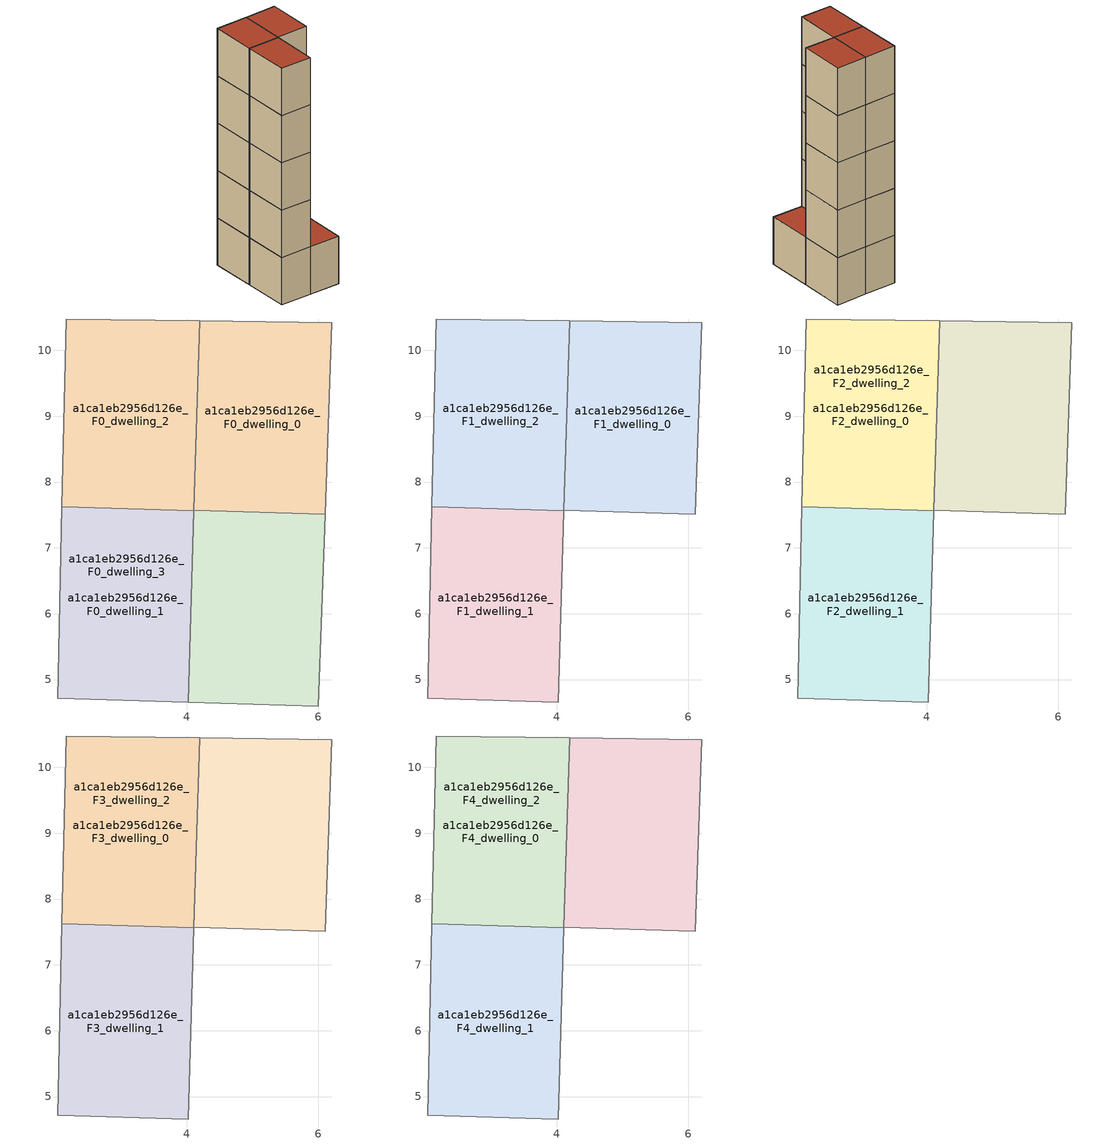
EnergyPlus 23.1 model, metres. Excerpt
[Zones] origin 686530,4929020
a1ca1eb2956d126e_F0_dwelling_0
 floor ground (EU_floor_Construction): 4.11,7.57 4.19,10.45 2.17,10.48 2.1,7.62 z0; 6,4.6 6.1,7.51 4.11,7.57 4.02,4.66 z0; 6.1,7.51 6.21,10.42 4.19,10.45 4.11,7.57 z0
 wall adiabatic (EU_wall_Construction): 2.1,7.62 2.17,10.48 4.19,10.45 4.11,7.56 z0:3
 wall to a1ca1eb2956d126e_F0_dwelling_1 (EU_wall_Construction): 4.11,7.56 2.1,7.62 z0:3
 ceiling adiabatic (EU_floor_Construction): 4.19,10.45 4.15,8.98 2.17,10.48 z3; 6.1,7.51 4.11,7.57 4.15,8.98 z3; 4.15,8.98 4.11,7.56 2.1,7.62 2.17,10.48 z3; 6.21,10.42 6.1,7.51 4.15,8.98 4.19,10.45 z3
a1ca1eb2956d126e_F0_dwelling_1
 floor ground (EU_floor_Construction): 6,4.6 6.1,7.51 4.11,7.57 4.11,7.56 4.02,4.66 z0; 4.02,4.66 4.11,7.56 2.1,7.62 2.04,4.72 z0
 wall adiabatic (EU_wall_Construction): 4.11,7.56 4.02,4.66 2.04,4.72 2.1,7.62 z0:3
 roof outside (EU_floor_Construction): 6.1,7.51 6,4.6 4.02,4.66 4.11,7.57 z3
a1ca1eb2956d126e_F0_dwelling_2
 floor ground (EU_floor_Construction): 4.11,7.56 4.11,7.57 4.19,10.45 2.17,10.48 2.1,7.62 z0; 6.1,7.51 6.21,10.42 4.19,10.45 4.11,7.57 z0
 wall adiabatic (EU_wall_Construction): 4.11,7.57 4.19,10.45 6.21,10.42 6.1,7.51 z0:3
 wall to a1ca1eb2956d126e_F0_dwelling_3 (EU_wall_Construction): 6.1,7.51 4.11,7.57 z0:3
a1ca1eb2956d126e_F0_dwelling_3
 floor ground (EU_floor_Construction): 4.11,7.57 4.19,10.45 2.17,10.48 2.1,7.62 z0; 6,4.6 6.1,7.51 4.11,7.56 4.02,4.66 z0; 4.02,4.66 4.11,7.56 2.1,7.62 2.04,4.72 z0
 wall adiabatic (EU_wall_Construction): 6.1,7.51 6,4.6 4.02,4.66 4.11,7.57 z0:3
 ceiling adiabatic (EU_roof_Construction): 4.11,7.56 4.02,4.66 2.04,4.72 2.1,7.62 z3; 4.15,8.98 4.11,7.57 4.11,7.56 2.1,7.62 2.17,10.48 z3; 6.1,7.51 4.11,7.57 4.15,8.98 z3; 4.19,10.45 4.15,8.98 2.17,10.48 z3
 roof outside (EU_roof_Construction): 6.1,7.51 6,4.6 4.02,4.66 4.11,7.57 z3
a1ca1eb2956d126e_F1_dwelling_0
 floor adiabatic (EU_floor_Construction): 4.19,10.45 4.11,7.57 2.1,7.62 2.17,10.48 z3; 6.21,10.42 6.1,7.51 4.11,7.57 4.19,10.45 z3
 wall adiabatic (EU_wall_Construction): 2.1,7.62 2.17,10.48 4.19,10.45 4.11,7.56 z3:6
 wall to a1ca1eb2956d126e_F1_dwelling_1 (EU_wall_Construction): 4.11,7.56 2.1,7.62 z3:6
a1ca1eb2956d126e_F1_dwelling_1
 floor to a1ca1eb2956d126e_F0_dwelling_1 (EU_floor_Construction): 4.02,4.66 4.11,7.56 2.1,7.62 2.04,4.72 z3
 wall adiabatic (EU_wall_Construction): 4.11,7.56 4.02,4.66 2.04,4.72 2.1,7.62 z3:6
a1ca1eb2956d126e_F1_dwelling_2
 floor to a1ca1eb2956d126e_F0_dwelling_2 (EU_floor_Construction): 4.11,7.56 4.19,10.45 2.17,10.48 2.1,7.62 z3; 6.1,7.51 6.21,10.42 4.19,10.45 4.11,7.57 z3
 wall adiabatic (EU_wall_Construction): 6.1,7.51 4.11,7.57 4.19,10.45 6.21,10.42 6.1,7.51 z3:6
a1ca1eb2956d126e_F2_dwelling_0
 floor adiabatic (EU_floor_Construction): 4.11,7.56 4.11,7.57 4.19,10.45 2.17,10.48 2.1,7.62 z6; 6.1,7.51 6.21,10.42 4.19,10.45 4.11,7.57 z6
 wall adiabatic (EU_wall_Construction): 2.1,7.62 2.17,10.48 4.19,10.45 4.11,7.56 z6:9
 wall to a1ca1eb2956d126e_F2_dwelling_1 (EU_wall_Construction): 4.11,7.56 2.1,7.62 z6:9
a1ca1eb2956d126e_F2_dwelling_1
 floor to a1ca1eb2956d126e_F1_dwelling_1 (EU_floor_Construction): 4.02,4.66 4.11,7.56 2.1,7.62 2.04,4.72 z6
 wall adiabatic (EU_wall_Construction): 4.11,7.56 4.02,4.66 2.04,4.72 2.1,7.62 z6:9
a1ca1eb2956d126e_F2_dwelling_2
 floor to a1ca1eb2956d126e_F1_dwelling_2 (EU_floor_Construction): 4.11,7.56 4.19,10.45 2.17,10.48 2.1,7.62 z6; 6.1,7.51 6.21,10.42 4.19,10.45 4.11,7.57 z6
 wall adiabatic (EU_wall_Construction): 6.1,7.51 4.11,7.57 4.19,10.45 6.21,10.42 6.1,7.51 z6:9
a1ca1eb2956d126e_F3_dwelling_0
 floor adiabatic (EU_floor_Construction): 4.11,7.56 4.11,7.57 4.19,10.45 2.17,10.48 2.1,7.62 z9; 6.1,7.51 6.21,10.42 4.19,10.45 4.11,7.57 z9
 wall adiabatic (EU_wall_Construction): 2.1,7.62 2.17,10.48 4.19,10.45 4.11,7.56 z9:12
 wall to a1ca1eb2956d126e_F3_dwelling_1 (EU_wall_Construction): 4.11,7.56 2.1,7.62 z9:12
a1ca1eb2956d126e_F3_dwelling_1
 floor to a1ca1eb2956d126e_F2_dwelling_1 (EU_floor_Construction): 4.02,4.66 4.11,7.56 2.1,7.62 2.04,4.72 z9
 wall adiabatic (EU_wall_Construction): 4.11,7.56 4.02,4.66 2.04,4.72 2.1,7.62 z9:12
a1ca1eb2956d126e_F3_dwelling_2
 floor to a1ca1eb2956d126e_F2_dwelling_2 (EU_floor_Construction): 4.11,7.56 4.19,10.45 2.17,10.48 2.1,7.62 z9; 6.1,7.51 6.21,10.42 4.19,10.45 4.11,7.57 z9
 wall adiabatic (EU_wall_Construction): 6.1,7.51 4.11,7.57 4.19,10.45 6.21,10.42 6.1,7.51 z9:12
a1ca1eb2956d126e_F4_dwelling_0
 floor adiabatic (EU_floor_Construction): 4.11,7.56 4.11,7.57 4.19,10.45 2.17,10.48 2.1,7.62 z12; 6.1,7.51 6.21,10.42 4.19,10.45 4.11,7.57 z12
 wall adiabatic (EU_wall_Construction): 2.1,7.62 2.17,10.48 4.19,10.45 4.11,7.56 z12:15
 wall to a1ca1eb2956d126e_F4_dwelling_1 (EU_wall_Construction): 4.11,7.56 2.1,7.62 z12:15
 roof outside (EU_roof_Construction): 4.19,10.45 4.11,7.56 2.1,7.62 2.17,10.48 z15; 6.21,10.42 6.1,7.51 4.11,7.57 4.19,10.45 z15
a1ca1eb2956d126e_F4_dwelling_1
 floor to a1ca1eb2956d126e_F3_dwelling_1 (EU_floor_Construction): 4.02,4.66 4.11,7.56 2.1,7.62 2.04,4.72 z12
 wall adiabatic (EU_wall_Construction): 4.11,7.56 4.02,4.66 2.04,4.72 2.1,7.62 z12:15
 roof outside (EU_roof_Construction): 4.11,7.56 4.02,4.66 2.04,4.72 2.1,7.62 z15
a1ca1eb2956d126e_F4_dwelling_2
 floor to a1ca1eb2956d126e_F3_dwelling_2 (EU_floor_Construction): 4.11,7.56 4.19,10.45 2.17,10.48 2.1,7.62 z12; 6.1,7.51 6.21,10.42 4.19,10.45 4.11,7.57 z12
 wall adiabatic (EU_wall_Construction): 6.1,7.51 4.11,7.57 4.19,10.45 6.21,10.42 6.1,7.51 z12:15
 roof outside (EU_roof_Construction): 4.19,10.45 4.11,7.56 2.1,7.62 2.17,10.48 z15; 6.21,10.42 6.1,7.51 4.11,7.57 4.19,10.45 z15
[Building]
EU S2 Campaign: North Axis=0; Terrain=City; Solar Distribution=FullExterior
[Site:Location]
Bologna: Latitude=44.5; Longitude=11.25; Time Zone=1; Elevation=37
[SizingPeriod:WeatherFileDays]
AnnualSizingPeriod: Begin Month=1; Begin Day of Month=1; End Month=12; End Day of Month=31; Day of Week for Start Day=Monday; Use Weather File Daylight Saving Period=No; Use Weather File Rain and Snow Indicators=No
[MATERIAL]
EU_InternalMass_Material: Roughness=MediumRough; Thickness=0.1; Conductivity=1; Density=1800; Specific Heat=900; Thermal Absorptance=0.9; Solar Absorptance=0.7; Visible Absorptance=0.7
[MATERIAL:NOMASS] Roughness=MediumRough; Thermal Absorptance=0.9; Solar Absorptance=0.7; Visible Absorptance=0.7
Name | Thermal Resistance
EU_wall_NoMass | 0.905828
EU_roof_NoMass | 0.37593
EU_floor_NoMass | 0.67114
[CONSTRUCTION]
EU_wall_Construction: EU_wall_NoMass
EU_roof_Construction: EU_roof_NoMass
EU_floor_Construction: EU_floor_NoMass
EU_InternalMass_Construction: EU_InternalMass_Material
[ZONE] Type=1; Multiplier=1; Ceiling Height=autocalculate; Floor Area=autocalculate; Part of Total Floor Area=Yes
Name | Volume
a1ca1eb2956d126e_F0_dwelling_0 | 52.0818
a1ca1eb2956d126e_F1_dwelling_0 | 34.738
a1ca1eb2956d126e_F2_dwelling_0; a1ca1eb2956d126e_F3_dwelling_0; a1ca1eb2956d126e_F4_dwelling_0; a1ca1eb2956d126e_F0_dwelling_2 | 34.7563
a1ca1eb2956d126e_F0_dwelling_1 | 34.7593
a1ca1eb2956d126e_F1_dwelling_1 | 17.3811
a1ca1eb2956d126e_F2_dwelling_1; a1ca1eb2956d126e_F3_dwelling_1; a1ca1eb2956d126e_F4_dwelling_1 | 17.3826
a1ca1eb2956d126e_F1_dwelling_2; a1ca1eb2956d126e_F2_dwelling_2; a1ca1eb2956d126e_F3_dwelling_2; a1ca1eb2956d126e_F4_dwelling_2 | 34.7578
a1ca1eb2956d126e_F0_dwelling_3 | 52.084
[INTERNALMASS] Construction=EU_InternalMass_Construction
Name | Zone or ZoneList | Surface Area
a1ca1eb2956d126e_F0_dwelling_0_EU_InternalMass | a1ca1eb2956d126e_F0_dwelling_0 | 5.79382
a1ca1eb2956d126e_F0_dwelling_1_EU_InternalMass | a1ca1eb2956d126e_F0_dwelling_1 | 5.79424
a1ca1eb2956d126e_F0_dwelling_2_EU_InternalMass | a1ca1eb2956d126e_F0_dwelling_2 | 5.79299
a1ca1eb2956d126e_F0_dwelling_3_EU_InternalMass | a1ca1eb2956d126e_F0_dwelling_3 | 5.79352
a1ca1eb2956d126e_F1_dwelling_0_EU_InternalMass | a1ca1eb2956d126e_F1_dwelling_0 | 11.5863
a1ca1eb2956d126e_F1_dwelling_1_EU_InternalMass | a1ca1eb2956d126e_F1_dwelling_1 | 5.79415
a1ca1eb2956d126e_F1_dwelling_2_EU_InternalMass | a1ca1eb2956d126e_F1_dwelling_2 | 5.79447
a1ca1eb2956d126e_F2_dwelling_0_EU_InternalMass | a1ca1eb2956d126e_F2_dwelling_0 | 11.5863
a1ca1eb2956d126e_F2_dwelling_1_EU_InternalMass | a1ca1eb2956d126e_F2_dwelling_1 | 5.79415
a1ca1eb2956d126e_F2_dwelling_2_EU_InternalMass | a1ca1eb2956d126e_F2_dwelling_2 | 5.79447
a1ca1eb2956d126e_F3_dwelling_0_EU_InternalMass | a1ca1eb2956d126e_F3_dwelling_0 | 11.5863
a1ca1eb2956d126e_F3_dwelling_1_EU_InternalMass | a1ca1eb2956d126e_F3_dwelling_1 | 5.79415
a1ca1eb2956d126e_F3_dwelling_2_EU_InternalMass | a1ca1eb2956d126e_F3_dwelling_2 | 5.79447
a1ca1eb2956d126e_F4_dwelling_0_EU_InternalMass | a1ca1eb2956d126e_F4_dwelling_0 | 11.5863
a1ca1eb2956d126e_F4_dwelling_1_EU_InternalMass | a1ca1eb2956d126e_F4_dwelling_1 | 5.79415
a1ca1eb2956d126e_F4_dwelling_2_EU_InternalMass | a1ca1eb2956d126e_F4_dwelling_2 | 5.79447
[OTHEREQUIPMENT] Fuel Type=Electricity; Design Level Calculation Method=Watts/Area; Power per Zone Floor Area=1; Fraction Latent=0; Fraction Radiant=0; Fraction Lost=0; Carbon Dioxide Generation Rate=0; EndUse Subcategory=EU_Step8_InternalGains
Name | Zone or ZoneList or Space or SpaceList | Schedule
EU_Step8_InternalGain_a1ca1eb2956d126e_F0_dwelling_0_f000 | a1ca1eb2956d126e_F0_dwelling_0 | EU_Step8_GainSchedule_a1ca1eb2956d126e_F0_dwelling_0_f000
EU_Step8_InternalGain_a1ca1eb2956d126e_F0_dwelling_1_f000 | a1ca1eb2956d126e_F0_dwelling_1 | EU_Step8_GainSchedule_a1ca1eb2956d126e_F0_dwelling_1_f000
EU_Step8_InternalGain_a1ca1eb2956d126e_F0_dwelling_2_f000 | a1ca1eb2956d126e_F0_dwelling_2 | EU_Step8_GainSchedule_a1ca1eb2956d126e_F0_dwelling_2_f000
EU_Step8_InternalGain_a1ca1eb2956d126e_F0_dwelling_3_f000 | a1ca1eb2956d126e_F0_dwelling_3 | EU_Step8_GainSchedule_a1ca1eb2956d126e_F0_dwelling_3_f000
EU_Step8_InternalGain_a1ca1eb2956d126e_F1_dwelling_0_f000 | a1ca1eb2956d126e_F1_dwelling_0 | EU_Step8_GainSchedule_a1ca1eb2956d126e_F1_dwelling_0_f000
EU_Step8_InternalGain_a1ca1eb2956d126e_F1_dwelling_1_f000 | a1ca1eb2956d126e_F1_dwelling_1 | EU_Step8_GainSchedule_a1ca1eb2956d126e_F1_dwelling_1_f000
EU_Step8_InternalGain_a1ca1eb2956d126e_F1_dwelling_2_f000 | a1ca1eb2956d126e_F1_dwelling_2 | EU_Step8_GainSchedule_a1ca1eb2956d126e_F1_dwelling_2_f000
EU_Step8_InternalGain_a1ca1eb2956d126e_F2_dwelling_0_f000 | a1ca1eb2956d126e_F2_dwelling_0 | EU_Step8_GainSchedule_a1ca1eb2956d126e_F2_dwelling_0_f000
EU_Step8_InternalGain_a1ca1eb2956d126e_F2_dwelling_1_f000 | a1ca1eb2956d126e_F2_dwelling_1 | EU_Step8_GainSchedule_a1ca1eb2956d126e_F2_dwelling_1_f000
EU_Step8_InternalGain_a1ca1eb2956d126e_F2_dwelling_2_f000 | a1ca1eb2956d126e_F2_dwelling_2 | EU_Step8_GainSchedule_a1ca1eb2956d126e_F2_dwelling_2_f000
EU_Step8_InternalGain_a1ca1eb2956d126e_F3_dwelling_0_f000 | a1ca1eb2956d126e_F3_dwelling_0 | EU_Step8_GainSchedule_a1ca1eb2956d126e_F3_dwelling_0_f000
EU_Step8_InternalGain_a1ca1eb2956d126e_F3_dwelling_1_f000 | a1ca1eb2956d126e_F3_dwelling_1 | EU_Step8_GainSchedule_a1ca1eb2956d126e_F3_dwelling_1_f000
EU_Step8_InternalGain_a1ca1eb2956d126e_F3_dwelling_2_f000 | a1ca1eb2956d126e_F3_dwelling_2 | EU_Step8_GainSchedule_a1ca1eb2956d126e_F3_dwelling_2_f000
EU_Step8_InternalGain_a1ca1eb2956d126e_F4_dwelling_0_f000 | a1ca1eb2956d126e_F4_dwelling_0 | EU_Step8_GainSchedule_a1ca1eb2956d126e_F4_dwelling_0_f000
EU_Step8_InternalGain_a1ca1eb2956d126e_F4_dwelling_1_f000 | a1ca1eb2956d126e_F4_dwelling_1 | EU_Step8_GainSchedule_a1ca1eb2956d126e_F4_dwelling_1_f000
EU_Step8_InternalGain_a1ca1eb2956d126e_F4_dwelling_2_f000 | a1ca1eb2956d126e_F4_dwelling_2 | EU_Step8_GainSchedule_a1ca1eb2956d126e_F4_dwelling_2_f000
[ZONEVENTILATION:DESIGNFLOWRATE] Schedule=EU_AlwaysOn; Design Flow Rate Calculation Method=AirChanges/Hour; Air Changes per Hour=0.73129; Ventilation Type=Natural; Fan Pressure Rise=0; Fan Total Efficiency=1; Constant Term Coefficient=1; Temperature Term Coefficient=0; Velocity Term Coefficient=0; Velocity Squared Term Coefficient=0; Minimum Indoor Temperature=-100; Maximum Indoor Temperature=100; Delta Temperature=-100; Minimum Outdoor Temperature=-100; Maximum Outdoor Temperature=100; Maximum Wind Speed=40
Name | Zone or ZoneList or Space or SpaceList
EU_ConstantAir_a1ca1eb2956d126e_F0_dwelling_0 | a1ca1eb2956d126e_F0_dwelling_0
EU_ConstantAir_a1ca1eb2956d126e_F0_dwelling_1 | a1ca1eb2956d126e_F0_dwelling_1
EU_ConstantAir_a1ca1eb2956d126e_F0_dwelling_2 | a1ca1eb2956d126e_F0_dwelling_2
EU_ConstantAir_a1ca1eb2956d126e_F0_dwelling_3 | a1ca1eb2956d126e_F0_dwelling_3
EU_ConstantAir_a1ca1eb2956d126e_F1_dwelling_0 | a1ca1eb2956d126e_F1_dwelling_0
EU_ConstantAir_a1ca1eb2956d126e_F1_dwelling_1 | a1ca1eb2956d126e_F1_dwelling_1
EU_ConstantAir_a1ca1eb2956d126e_F1_dwelling_2 | a1ca1eb2956d126e_F1_dwelling_2
EU_ConstantAir_a1ca1eb2956d126e_F2_dwelling_0 | a1ca1eb2956d126e_F2_dwelling_0
EU_ConstantAir_a1ca1eb2956d126e_F2_dwelling_1 | a1ca1eb2956d126e_F2_dwelling_1
EU_ConstantAir_a1ca1eb2956d126e_F2_dwelling_2 | a1ca1eb2956d126e_F2_dwelling_2
EU_ConstantAir_a1ca1eb2956d126e_F3_dwelling_0 | a1ca1eb2956d126e_F3_dwelling_0
EU_ConstantAir_a1ca1eb2956d126e_F3_dwelling_1 | a1ca1eb2956d126e_F3_dwelling_1
EU_ConstantAir_a1ca1eb2956d126e_F3_dwelling_2 | a1ca1eb2956d126e_F3_dwelling_2
EU_ConstantAir_a1ca1eb2956d126e_F4_dwelling_0 | a1ca1eb2956d126e_F4_dwelling_0
EU_ConstantAir_a1ca1eb2956d126e_F4_dwelling_1 | a1ca1eb2956d126e_F4_dwelling_1
EU_ConstantAir_a1ca1eb2956d126e_F4_dwelling_2 | a1ca1eb2956d126e_F4_dwelling_2
[HVACTEMPLATE:THERMOSTAT] Constant Heating Setpoint=20; Constant Cooling Setpoint=50
EU_HeatOnly_a1ca1eb2956d126e_F0_dwelling_0; EU_HeatOnly_a1ca1eb2956d126e_F0_dwelling_1; EU_HeatOnly_a1ca1eb2956d126e_F0_dwelling_2; EU_HeatOnly_a1ca1eb2956d126e_F0_dwelling_3; EU_HeatOnly_a1ca1eb2956d126e_F1_dwelling_0; EU_HeatOnly_a1ca1eb2956d126e_F1_dwelling_1; EU_HeatOnly_a1ca1eb2956d126e_F1_dwelling_2; EU_HeatOnly_a1ca1eb2956d126e_F2_dwelling_0; EU_HeatOnly_a1ca1eb2956d126e_F2_dwelling_1; EU_HeatOnly_a1ca1eb2956d126e_F2_dwelling_2; EU_HeatOnly_a1ca1eb2956d126e_F3_dwelling_0; EU_HeatOnly_a1ca1eb2956d126e_F3_dwelling_1; EU_HeatOnly_a1ca1eb2956d126e_F3_dwelling_2; EU_HeatOnly_a1ca1eb2956d126e_F4_dwelling_0; EU_HeatOnly_a1ca1eb2956d126e_F4_dwelling_1; EU_HeatOnly_a1ca1eb2956d126e_F4_dwelling_2
[HVACTEMPLATE:ZONE:IDEALLOADSAIRSYSTEM] System Availability Schedule=EU_AlwaysOn; Maximum Heating Supply Air Temperature=50; Minimum Cooling Supply Air Temperature=13; Maximum Heating Supply Air Humidity Ratio=0.0156; Minimum Cooling Supply Air Humidity Ratio=0.0077; Heating Limit=NoLimit; Cooling Limit=NoLimit; Heating Availability Schedule=EU_AlwaysOn; Cooling Availability Schedule=EU_CoolingOff; Dehumidification Control Type=ConstantSensibleHeatRatio; Cooling Sensible Heat Ratio=0.7; Dehumidification Setpoint=60; Humidification Control Type=None; Humidification Setpoint=30; Outdoor Air Method=None; Outdoor Air Flow Rate per Person=0.00944; Outdoor Air Flow Rate per Zone Floor Area=0; Outdoor Air Flow Rate per Zone=0; Demand Controlled Ventilation Type=None; Outdoor Air Economizer Type=NoEconomizer; Heat Recovery Type=None; Sensible Heat Recovery Effectiveness=0.7; Latent Heat Recovery Effectiveness=0.65
Name | Template Thermostat
a1ca1eb2956d126e_F0_dwelling_0 | EU_HeatOnly_a1ca1eb2956d126e_F0_dwelling_0
a1ca1eb2956d126e_F0_dwelling_1 | EU_HeatOnly_a1ca1eb2956d126e_F0_dwelling_1
a1ca1eb2956d126e_F0_dwelling_2 | EU_HeatOnly_a1ca1eb2956d126e_F0_dwelling_2
a1ca1eb2956d126e_F0_dwelling_3 | EU_HeatOnly_a1ca1eb2956d126e_F0_dwelling_3
a1ca1eb2956d126e_F1_dwelling_0 | EU_HeatOnly_a1ca1eb2956d126e_F1_dwelling_0
a1ca1eb2956d126e_F1_dwelling_1 | EU_HeatOnly_a1ca1eb2956d126e_F1_dwelling_1
a1ca1eb2956d126e_F1_dwelling_2 | EU_HeatOnly_a1ca1eb2956d126e_F1_dwelling_2
a1ca1eb2956d126e_F2_dwelling_0 | EU_HeatOnly_a1ca1eb2956d126e_F2_dwelling_0
a1ca1eb2956d126e_F2_dwelling_1 | EU_HeatOnly_a1ca1eb2956d126e_F2_dwelling_1
a1ca1eb2956d126e_F2_dwelling_2 | EU_HeatOnly_a1ca1eb2956d126e_F2_dwelling_2
a1ca1eb2956d126e_F3_dwelling_0 | EU_HeatOnly_a1ca1eb2956d126e_F3_dwelling_0
a1ca1eb2956d126e_F3_dwelling_1 | EU_HeatOnly_a1ca1eb2956d126e_F3_dwelling_1
a1ca1eb2956d126e_F3_dwelling_2 | EU_HeatOnly_a1ca1eb2956d126e_F3_dwelling_2
a1ca1eb2956d126e_F4_dwelling_0 | EU_HeatOnly_a1ca1eb2956d126e_F4_dwelling_0
a1ca1eb2956d126e_F4_dwelling_1 | EU_HeatOnly_a1ca1eb2956d126e_F4_dwelling_1
a1ca1eb2956d126e_F4_dwelling_2 | EU_HeatOnly_a1ca1eb2956d126e_F4_dwelling_2
[SIZING:ZONE] Zone Cooling Design Supply Air Temperature Input Method=SupplyAirTemperature; Zone Cooling Design Supply Air Temperature=13; Zone Heating Design Supply Air Temperature Input Method=SupplyAirTemperature; Zone Heating Design Supply Air Temperature=50; Zone Cooling Design Supply Air Humidity Ratio=0.008; Zone Heating Design Supply Air Humidity Ratio=0.008; Cooling Design Air Flow Method=DesignDay; Cooling Design Air Flow Rate=0; Cooling Minimum Air Flow per Zone Floor Area=0.000762; Cooling Minimum Air Flow=0; Cooling Minimum Air Flow Fraction=0.2; Heating Design Air Flow Method=DesignDay; Heating Design Air Flow Rate=0; Heating Maximum Air Flow per Zone Floor Area=0.002032; Heating Maximum Air Flow=0.141576; Heating Maximum Air Flow Fraction=0.3; Account for Dedicated Outdoor Air System=No; Dedicated Outdoor Air System Control Strategy=NeutralSupplyAir; Dedicated Outdoor Air Low Setpoint Temperature for Design=autosize; Dedicated Outdoor Air High Setpoint Temperature for Design=autosize; Zone Load Sizing Method=Sensible Load Only No Latent Load; Zone Latent Cooling Design Supply Air Humidity Ratio Input Method=HumidityRatioDifference; Zone Cooling Design Supply Air Humidity Ratio Difference=0.005; Zone Latent Heating Design Supply Air Humidity Ratio Input Method=HumidityRatioDifference; Zone Humidification Design Supply Air Humidity Ratio Difference=0.005
a1ca1eb2956d126e_F0_dwelling_0; a1ca1eb2956d126e_F0_dwelling_1; a1ca1eb2956d126e_F0_dwelling_2; a1ca1eb2956d126e_F0_dwelling_3; a1ca1eb2956d126e_F1_dwelling_0; a1ca1eb2956d126e_F1_dwelling_1; a1ca1eb2956d126e_F1_dwelling_2; a1ca1eb2956d126e_F2_dwelling_0; a1ca1eb2956d126e_F2_dwelling_1; a1ca1eb2956d126e_F2_dwelling_2; a1ca1eb2956d126e_F3_dwelling_0; a1ca1eb2956d126e_F3_dwelling_1; a1ca1eb2956d126e_F3_dwelling_2; a1ca1eb2956d126e_F4_dwelling_0; a1ca1eb2956d126e_F4_dwelling_1; a1ca1eb2956d126e_F4_dwelling_2
[SCHEDULE:CONSTANT]
Name | Hourly Value
EU_AlwaysOn | 1
EU_CoolingOff | 0
[SCHEDULE:FILE] Column Number=1; Rows to Skip at Top=0; Number of Hours of Data=8760; Column Separator=Comma; Interpolate to Timestep=No; Minutes per Item=60; Adjust Schedule for Daylight Savings=Yes
Name | File
EU_Step8_GainSchedule_a1ca1eb2956d126e_F0_dwelling_0_f000 | ../../schedules/a1ca1eb2956d126e/a1ca1eb2956d126e_F0_dwelling_0_f000_gain.csv
EU_Step8_GainSchedule_a1ca1eb2956d126e_F0_dwelling_1_f000 | ../../schedules/a1ca1eb2956d126e/a1ca1eb2956d126e_F0_dwelling_1_f000_gain.csv
EU_Step8_GainSchedule_a1ca1eb2956d126e_F0_dwelling_2_f000 | ../../schedules/a1ca1eb2956d126e/a1ca1eb2956d126e_F0_dwelling_2_f000_gain.csv
EU_Step8_GainSchedule_a1ca1eb2956d126e_F0_dwelling_3_f000 | ../../schedules/a1ca1eb2956d126e/a1ca1eb2956d126e_F0_dwelling_3_f000_gain.csv
EU_Step8_GainSchedule_a1ca1eb2956d126e_F1_dwelling_0_f000 | ../../schedules/a1ca1eb2956d126e/a1ca1eb2956d126e_F1_dwelling_0_f000_gain.csv
EU_Step8_GainSchedule_a1ca1eb2956d126e_F1_dwelling_1_f000 | ../../schedules/a1ca1eb2956d126e/a1ca1eb2956d126e_F1_dwelling_1_f000_gain.csv
EU_Step8_GainSchedule_a1ca1eb2956d126e_F1_dwelling_2_f000 | ../../schedules/a1ca1eb2956d126e/a1ca1eb2956d126e_F1_dwelling_2_f000_gain.csv
EU_Step8_GainSchedule_a1ca1eb2956d126e_F2_dwelling_0_f000 | ../../schedules/a1ca1eb2956d126e/a1ca1eb2956d126e_F2_dwelling_0_f000_gain.csv
EU_Step8_GainSchedule_a1ca1eb2956d126e_F2_dwelling_1_f000 | ../../schedules/a1ca1eb2956d126e/a1ca1eb2956d126e_F2_dwelling_1_f000_gain.csv
EU_Step8_GainSchedule_a1ca1eb2956d126e_F2_dwelling_2_f000 | ../../schedules/a1ca1eb2956d126e/a1ca1eb2956d126e_F2_dwelling_2_f000_gain.csv
EU_Step8_GainSchedule_a1ca1eb2956d126e_F3_dwelling_0_f000 | ../../schedules/a1ca1eb2956d126e/a1ca1eb2956d126e_F3_dwelling_0_f000_gain.csv
EU_Step8_GainSchedule_a1ca1eb2956d126e_F3_dwelling_1_f000 | ../../schedules/a1ca1eb2956d126e/a1ca1eb2956d126e_F3_dwelling_1_f000_gain.csv
EU_Step8_GainSchedule_a1ca1eb2956d126e_F3_dwelling_2_f000 | ../../schedules/a1ca1eb2956d126e/a1ca1eb2956d126e_F3_dwelling_2_f000_gain.csv
EU_Step8_GainSchedule_a1ca1eb2956d126e_F4_dwelling_0_f000 | ../../schedules/a1ca1eb2956d126e/a1ca1eb2956d126e_F4_dwelling_0_f000_gain.csv
EU_Step8_GainSchedule_a1ca1eb2956d126e_F4_dwelling_1_f000 | ../../schedules/a1ca1eb2956d126e/a1ca1eb2956d126e_F4_dwelling_1_f000_gain.csv
EU_Step8_GainSchedule_a1ca1eb2956d126e_F4_dwelling_2_f000 | ../../schedules/a1ca1eb2956d126e/a1ca1eb2956d126e_F4_dwelling_2_f000_gain.csv
